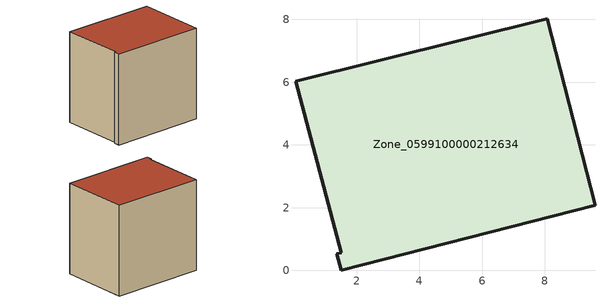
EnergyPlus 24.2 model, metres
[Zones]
Zone_0599100000212634
 floor ground (C_G): 0.05,6.03 8.08,8.02 9.6,2.07 1.5,0 1.37,0.53 1.5,0.56 z0
 wall outside (C_F): 9.6,2.07 8.08,8.02 0.05,6.03 1.5,0.56 1.37,0.53 1.5,0 9.6,2.07 z0:8.06
 roof outside (C_R): 8.08,8.02 0.05,6.03 1.5,0.56 1.37,0.53 1.5,0 9.6,2.07 z8.06
[BUILDING]
Pand.0599100000212634: North Axis=0; Terrain=City; Loads Convergence Tolerance Value=0.04; Temperature Convergence Tolerance Value=0.4; Solar Distribution=FullExterior; Maximum Number of Warmup Days=25; Minimum Number of Warmup Days=1
[Site:Location]
Rotterdam.The.Hague.AP_ZH_NLD Design_Conditions: Latitude=51.96; Longitude=4.45; Time Zone=1; Elevation=-4.5
[SITE:GROUNDTEMPERATURE:BUILDINGSURFACE]
18, 18, 18, 18, 18, 18, 18, 18, 18, 18, 18, 18
[MATERIAL] Thermal Absorptance=0.9; Solar Absorptance=0.7; Visible Absorptance=0.7
Name | Roughness | Thickness | Conductivity | Density | Specific Heat
G.TI.1965-1974 | MediumSmooth | 0.15 | 0.882353 | 540 | 1210
F.TI.1965-1974 | Rough | 0.3 | 0.697674 | 1920 | 840
R.TI.1965-1974 | MediumRough | 0.2 | 0.232558 | 1500 | 1000
[CONSTRUCTION]
C_G: G.TI.1965-1974
C_F: F.TI.1965-1974
C_R: R.TI.1965-1974
[ZONE]
Zone_0599100000212634: Type=1; Multiplier=1; Ceiling Height=Autocalculate; Volume=Autocalculate; Floor Area=autocalculate; Part of Total Floor Area=Yes
[ZONEINFILTRATION:DESIGNFLOWRATE]
Infil_Zone_0599100000212634: Zone or ZoneList or Space or SpaceList=Zone_0599100000212634; Schedule=AlwaysOn; Design Flow Rate Calculation Method=Flow/Area; Flow Rate per Floor Area=0.003; Constant Term Coefficient=1; Temperature Term Coefficient=0; Velocity Term Coefficient=0; Velocity Squared Term Coefficient=0
[HVACTEMPLATE:ZONE:IDEALLOADSAIRSYSTEM]
Zone_0599100000212634: Maximum Heating Supply Air Temperature=50; Minimum Cooling Supply Air Temperature=13; Maximum Heating Supply Air Humidity Ratio=0.0156; Minimum Cooling Supply Air Humidity Ratio=0.0077; Heating Limit=NoLimit; Cooling Limit=NoLimit; Dehumidification Control Type=ConstantSensibleHeatRatio; Cooling Sensible Heat Ratio=0.7; Dehumidification Setpoint=60; Humidification Control Type=None; Humidification Setpoint=30; Outdoor Air Method=None; Outdoor Air Flow Rate per Person=0.00944; Outdoor Air Flow Rate per Zone Floor Area=0; Outdoor Air Flow Rate per Zone=0; Demand Controlled Ventilation Type=None; Outdoor Air Economizer Type=NoEconomizer; Heat Recovery Type=None; Sensible Heat Recovery Effectiveness=0.7; Latent Heat Recovery Effectiveness=0.65
[ZONECONTROL:THERMOSTAT]
ThermostatControl_Zone_0599100000212634: Zone or ZoneList=Zone_0599100000212634; Control Type Schedule=DualSetpointControlType; Control 1=Thermostat_Zone_0599100000212634; Temperature Difference Between Cutout And Setpoint=0
[THERMOSTATSETPOINT:DUALSETPOINT]
Thermostat_Zone_0599100000212634: Heating Setpoint Temperature Schedule=HeatingSetpoint_Zone_0599100000212634; Cooling Setpoint Temperature Schedule=CoolingSetpoint_Zone_0599100000212634
[SCHEDULE:COMPACT]
HeatingSetpoint_Zone_0599100000212634: Through: 12/31, For: AllDays, Until: 24:00, 21
CoolingSetpoint_Zone_0599100000212634: Through: 12/31, For: AllDays, Until: 24:00, 24
DualSetpointControlType: Through: 12/31, For: AllDays, Until: 24:00, 4
AlwaysOn: Through: 12/31, For: AllDays, Until: 24:00, 1
